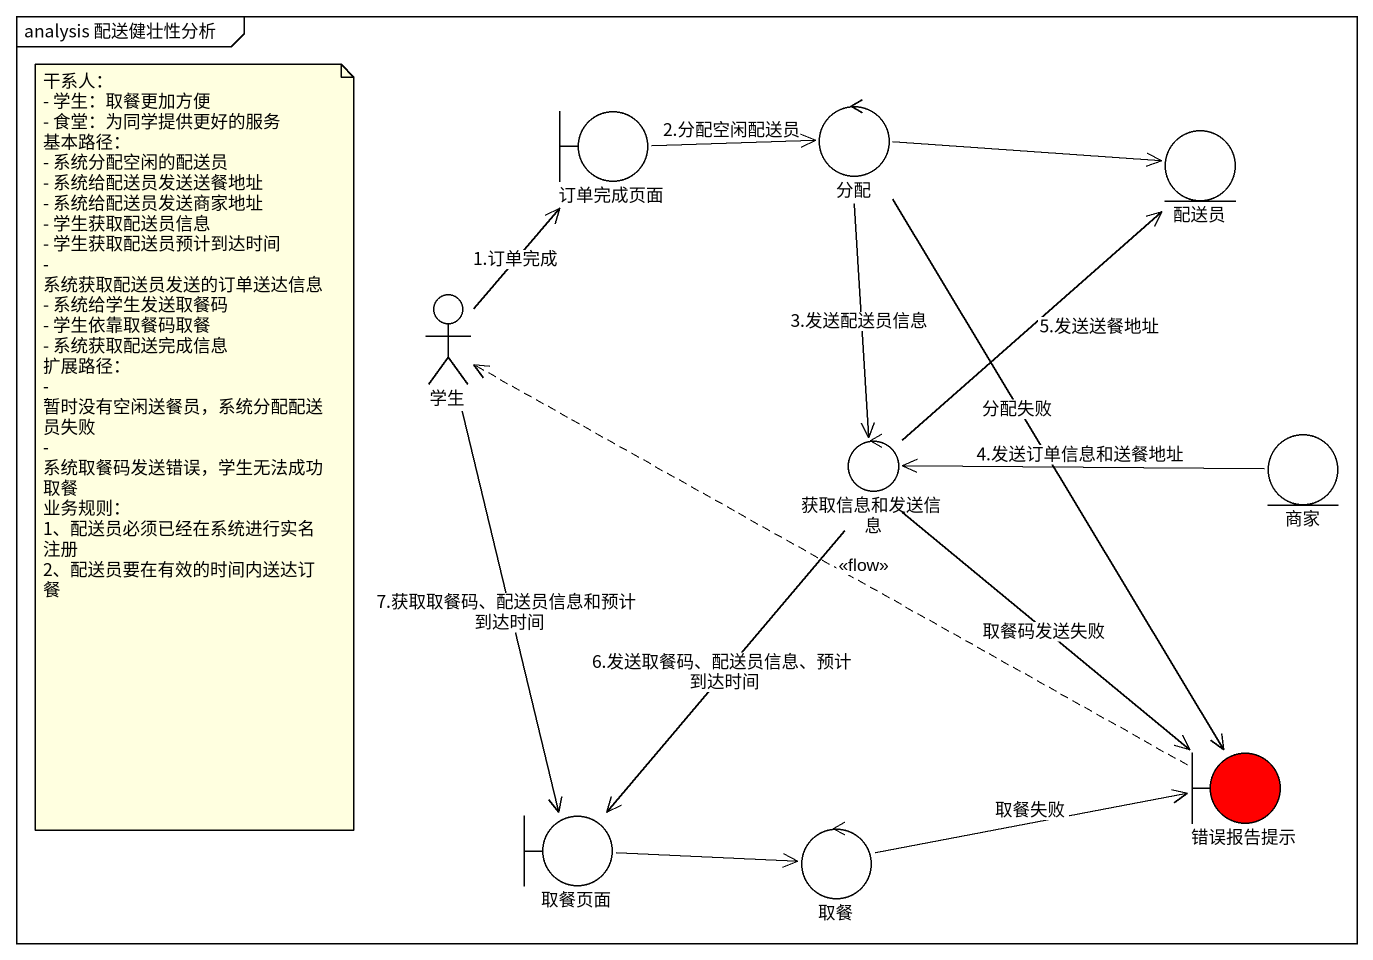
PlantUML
@startuml
mainframe analysis 配送健壮性分析
boundary 订单完成页面
control 分配
entity 配送员
actor 学生
control 获取信息和发送信息
entity 商家
boundary 错误报告提示 #FF0000
boundary 取餐页面
control 取餐
订单完成页面 -right-> 分配 : 2.分配空闲配送员
分配 -right-> 配送员
分配 --> 获取信息和发送信息 : 3.发送配送员信息
分配 --> 错误报告提示 : 分配失败
学生 -up-> 订单完成页面 : 1.订单完成
学生 --> 取餐页面 : 7.获取取餐码、配送员信息和预计到达时间
获取信息和发送信息 -up-> 配送员 : 5.发送送餐地址
获取信息和发送信息 --> 错误报告提示 : 取餐码发送失败
获取信息和发送信息 --> 取餐页面 : 6.发送取餐码、配送员信息、预计到达时间
商家 -left-> 获取信息和发送信息 : 4.发送订单信息和送餐地址
错误报告提示 .left.> 学生 : <<flow>>
取餐页面 -right-> 取餐
取餐 -right-> 错误报告提示 : 取餐失败
note as N1
  干系人：
  - 学生：取餐更加方便
  - 食堂：为同学提供更好的服务
  基本路径：
  - 系统分配空闲的配送员
  - 系统给配送员发送送餐地址
  - 系统给配送员发送商家地址
  - 学生获取配送员信息
  - 学生获取配送员预计到达时间
  - 系统获取配送员发送的订单送达信息
  - 系统给学生发送取餐码
  - 学生依靠取餐码取餐
  - 系统获取配送完成信息
  扩展路径：
  - 暂时没有空闲送餐员，系统分配配送员失败
  - 系统取餐码发送错误，学生无法成功取餐
  业务规则：
  1、配送员必须已经在系统进行实名注册
  2、配送员要在有效的时间内送达订餐
end note
@enduml
